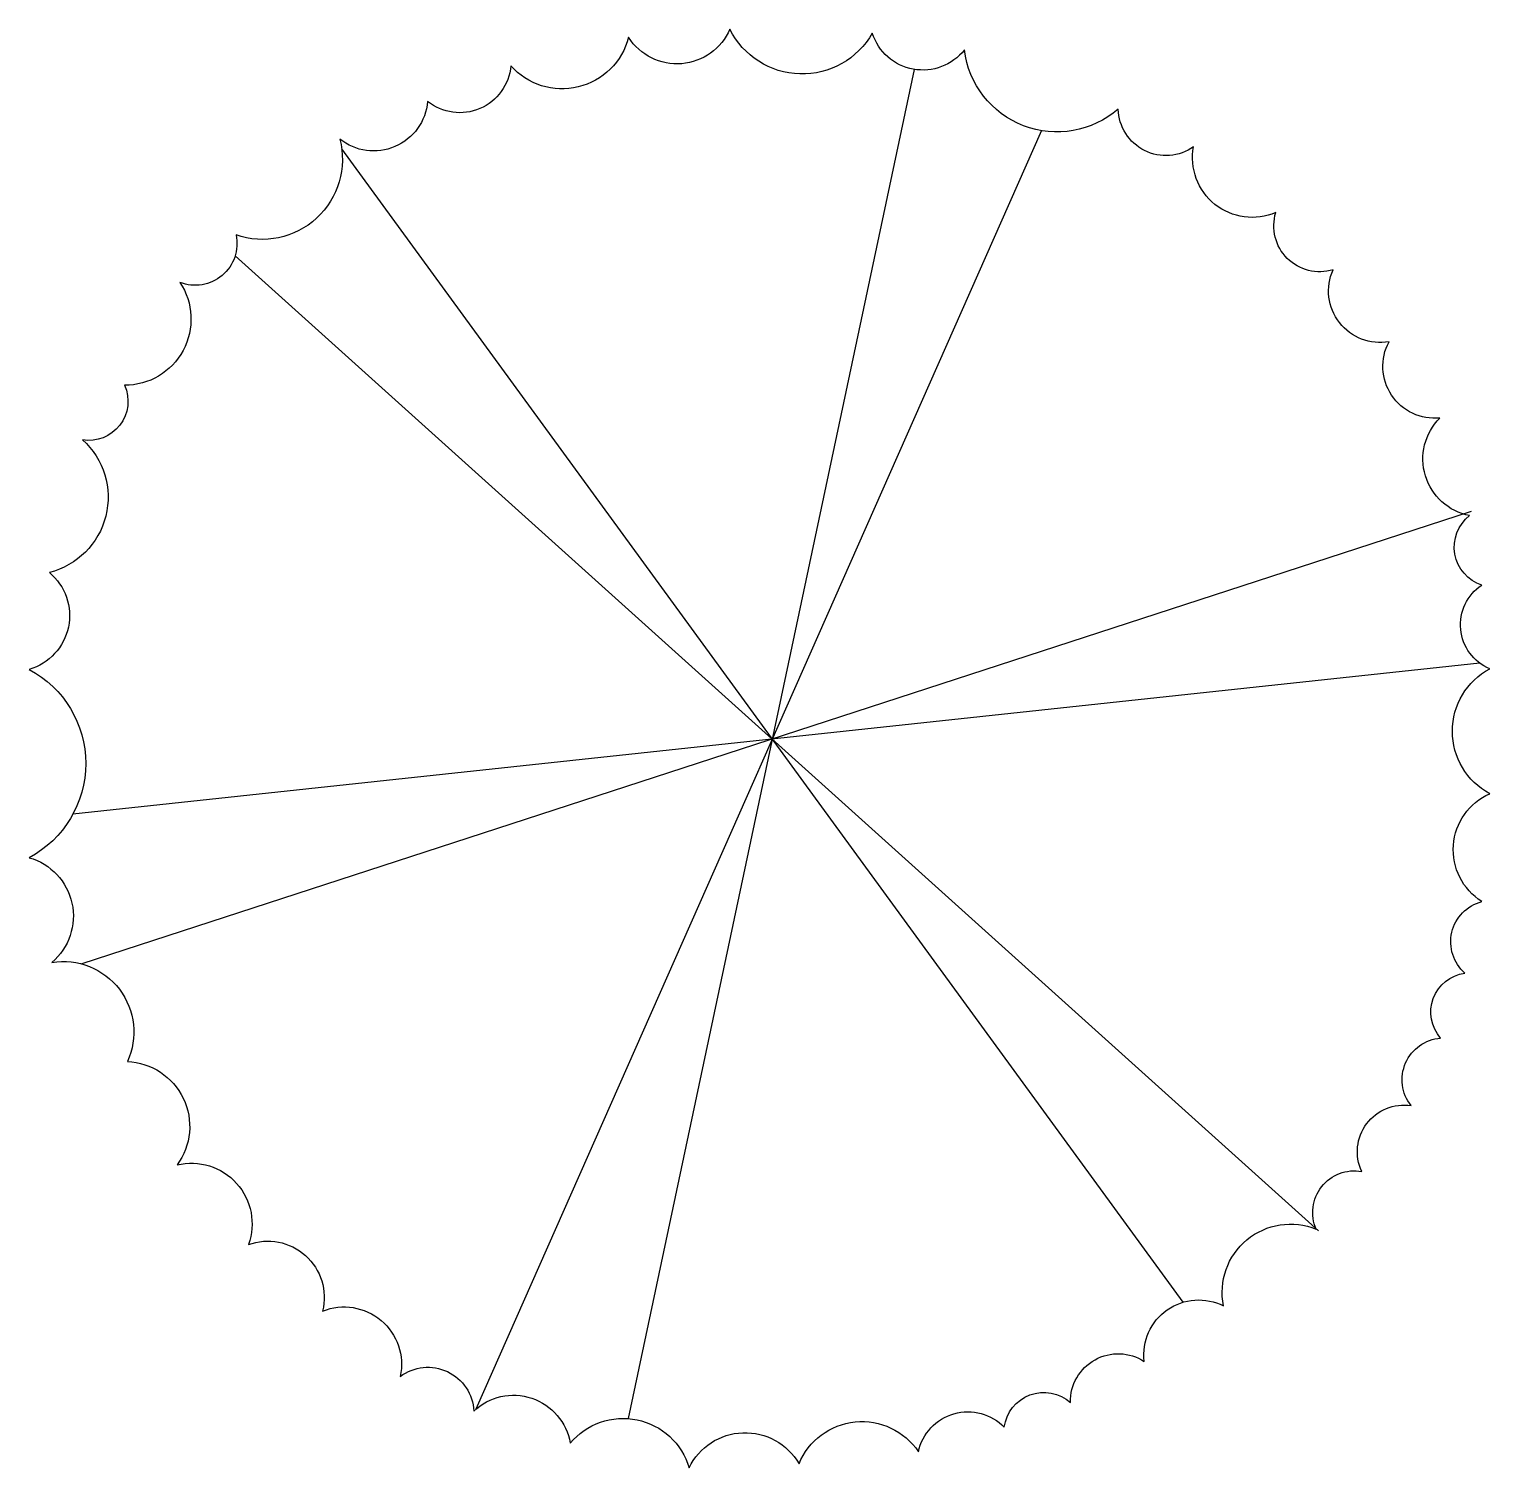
# Model space of a CAD drawing. Header units: feet. Extents: x -0.506 to 0.488, y -0.495 to 0.483.
import ezdxf

# ---------------------------------------------------------------- set-up
doc = ezdxf.new("R2010")
doc.units = ezdxf.units.FT
doc.header["$MEASUREMENT"] = 0

msp = doc.modelspace()

# ---------------------------------------------------------------- linework, layer by layer
for p, q in [((0.09659, 0.45553), (-0.09797, -0.46202)), ((0.18321, 0.41386), (-0.20172, -0.45568)), ((0.27943, -0.38289), (-0.29294, 0.4014)), ((0.37173, -0.33438), (-0.36547, 0.32875)), ((0.47545, 0.15474), (-0.46968, -0.15286)), ((0.48147, 0.05164), (-0.47588, -0.05104))]:
    msp.add_line(p, q)
msp.add_lwpolyline([(0.34257, 0.35814, -0.6), (0.28664, 0.40286, -0.6), (0.23536, 0.42849, -0.6), (0.13068, 0.46874, -0.6), (0.06805, 0.48012, -0.6), (-0.02886, 0.48281, -0.6), (-0.09778, 0.4773, -0.6), (-0.17793, 0.45796, -0.6), (-0.23453, 0.43372, -0.6), (-0.29425, 0.40813, -0.6), (-0.36488, 0.34295, -0.6), (-0.40304, 0.31068, -0.6), (-0.44076, 0.24065, -0.6), (-0.46929, 0.20358, -0.6), (-0.49185, 0.11336, -0.6), (-0.50559, 0.04747, -0.6), (-0.50559, -0.0806, -0.6), (-0.49011, -0.15175, -0.6), (-0.4388, -0.21924, -0.6), (-0.40494, -0.28954, -0.6), (-0.35645, -0.3437, -0.6), (-0.30593, -0.38889, -0.6), (-0.25311, -0.43335, -0.6), (-0.20306, -0.4569, -0.6), (-0.13747, -0.47875, -0.6), (-0.05663, -0.49547, -0.6), (0.01818, -0.4927, -0.6), (0.09941, -0.48458, -0.6), (0.15784, -0.46789, -0.6), (0.20283, -0.45103, -0.6), (0.25304, -0.42314, -0.6), (0.307, -0.38539, -0.6), (0.3701, -0.33328, -0.6), (0.40103, -0.29394, -0.6), (0.43461, -0.24917, -0.6), (0.4547, -0.20327, -0.6), (0.47125, -0.15916, -0.6), (0.48273, -0.1104, -0.6), (0.48816, -0.03705, -0.6), (0.48816, 0.04786, -0.6), (0.48274, 0.10481, -0.6), (0.4744, 0.15201, -0.6), (0.45419, 0.2184, -0.6), (0.41961, 0.27025, -0.6), (0.38153, 0.3192, -0.6)], format="xyb", close=True)

doc.saveas('drawing.dxf')
